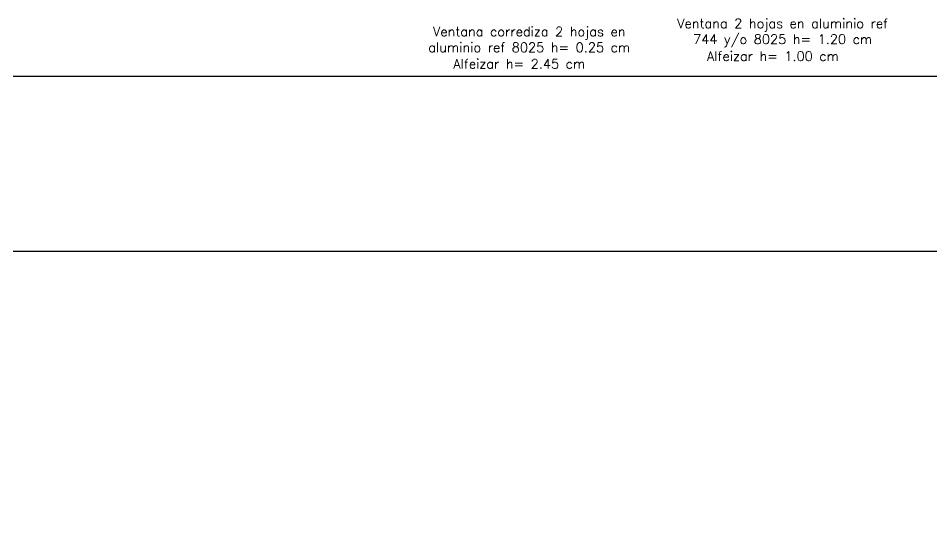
# Model space of a CAD drawing. Header units: metres. Extents: x 167 to 250, y 44 to 219.
# Drawn here: x 221.53 to 233.51, y 91.7 to 98.29 of the extents above; entities that cross this region are included whole.
import ezdxf

# ---------------------------------------------------------------- set-up
doc = ezdxf.new("R2010")
doc.units = ezdxf.units.M
doc.layers.add('A-PLAN-ACHU1', color=105, linetype='Continuous', lineweight=9)
doc.layers.add('muros', color=5, linetype='Continuous', lineweight=25)
doc.layers.add('A_TEXTO', color=130, linetype='Continuous')
doc.styles.add('CORDENADAS', font='romans.shx', dxfattribs={"height": 1})

msp = doc.modelspace()

# ---------------------------------------------------------------- hatches: boundary and pattern name
at = {"layer": 'A-PLAN-ACHU1'}
h = msp.add_hatch(dxfattribs=at)
h.set_pattern_fill('ANGLE', color=4)
h.set_pattern_definition([(0, (0, 0), (0, 6.985), [5.08, -1.905]), (90, (0, 0), (-6.985, 4e-16), [5.08, -1.905])])
h.paths.add_polyline_path([(221.981, 91.922, 1), (221.539, 91.922, 1)])
at = {"layer": 'muros'}
h = msp.add_hatch(dxfattribs=at)
h.set_pattern_fill('ANGLE', color=4)
h.set_pattern_definition([(0, (0, -2.78), (0, 6.985), [5.08, -1.905]), (90, (0, -2.78), (-6.985, 4e-16), [5.08, -1.905])])
h.paths.add_polyline_path([(221.539, 91.922, 1), (221.981, 91.922, 1)])

# ---------------------------------------------------------------- linework, layer by layer
at = {"layer": 'muros', "color": 114, "true_color": 0x139b48}
for p, q in [((247.245, 97.525), (173.973, 97.525)), ((250.021, 95.225), (171.673, 95.225))]:
    msp.add_line(p, q, dxfattribs=at)

# ---------------------------------------------------------------- texts
at = {"layer": 'A_TEXTO', "color": 4, "char_height": 0.12464, "attachment_point": 1, "style": 'CORDENADAS'}
for s, width, insert in [('\\pxqc;Ventana 2 hojas en aluminio ref 744 y/o 8025 h= 1.20 cm', 3.10451, (230.005, 98.284)), ('\\pxqc;Ventana corrediza 2 hojas en aluminio ref 8025 h= 0.25 cm', 3.41679, (226.523, 98.177)), ('\\pxqc;Alfeizar h= 1.00 cm', 2.80889, (230.025, 97.854)), ('\\pxqc;Alfeizar h= 2.45 cm', 2.80889, (226.696, 97.753))]:
    msp.add_mtext_dynamic_manual_height_columns(s, width=width, gutter_width=8.743, heights=[0], dxfattribs=dict(at, insert=insert))

doc.saveas('drawing.dxf')
